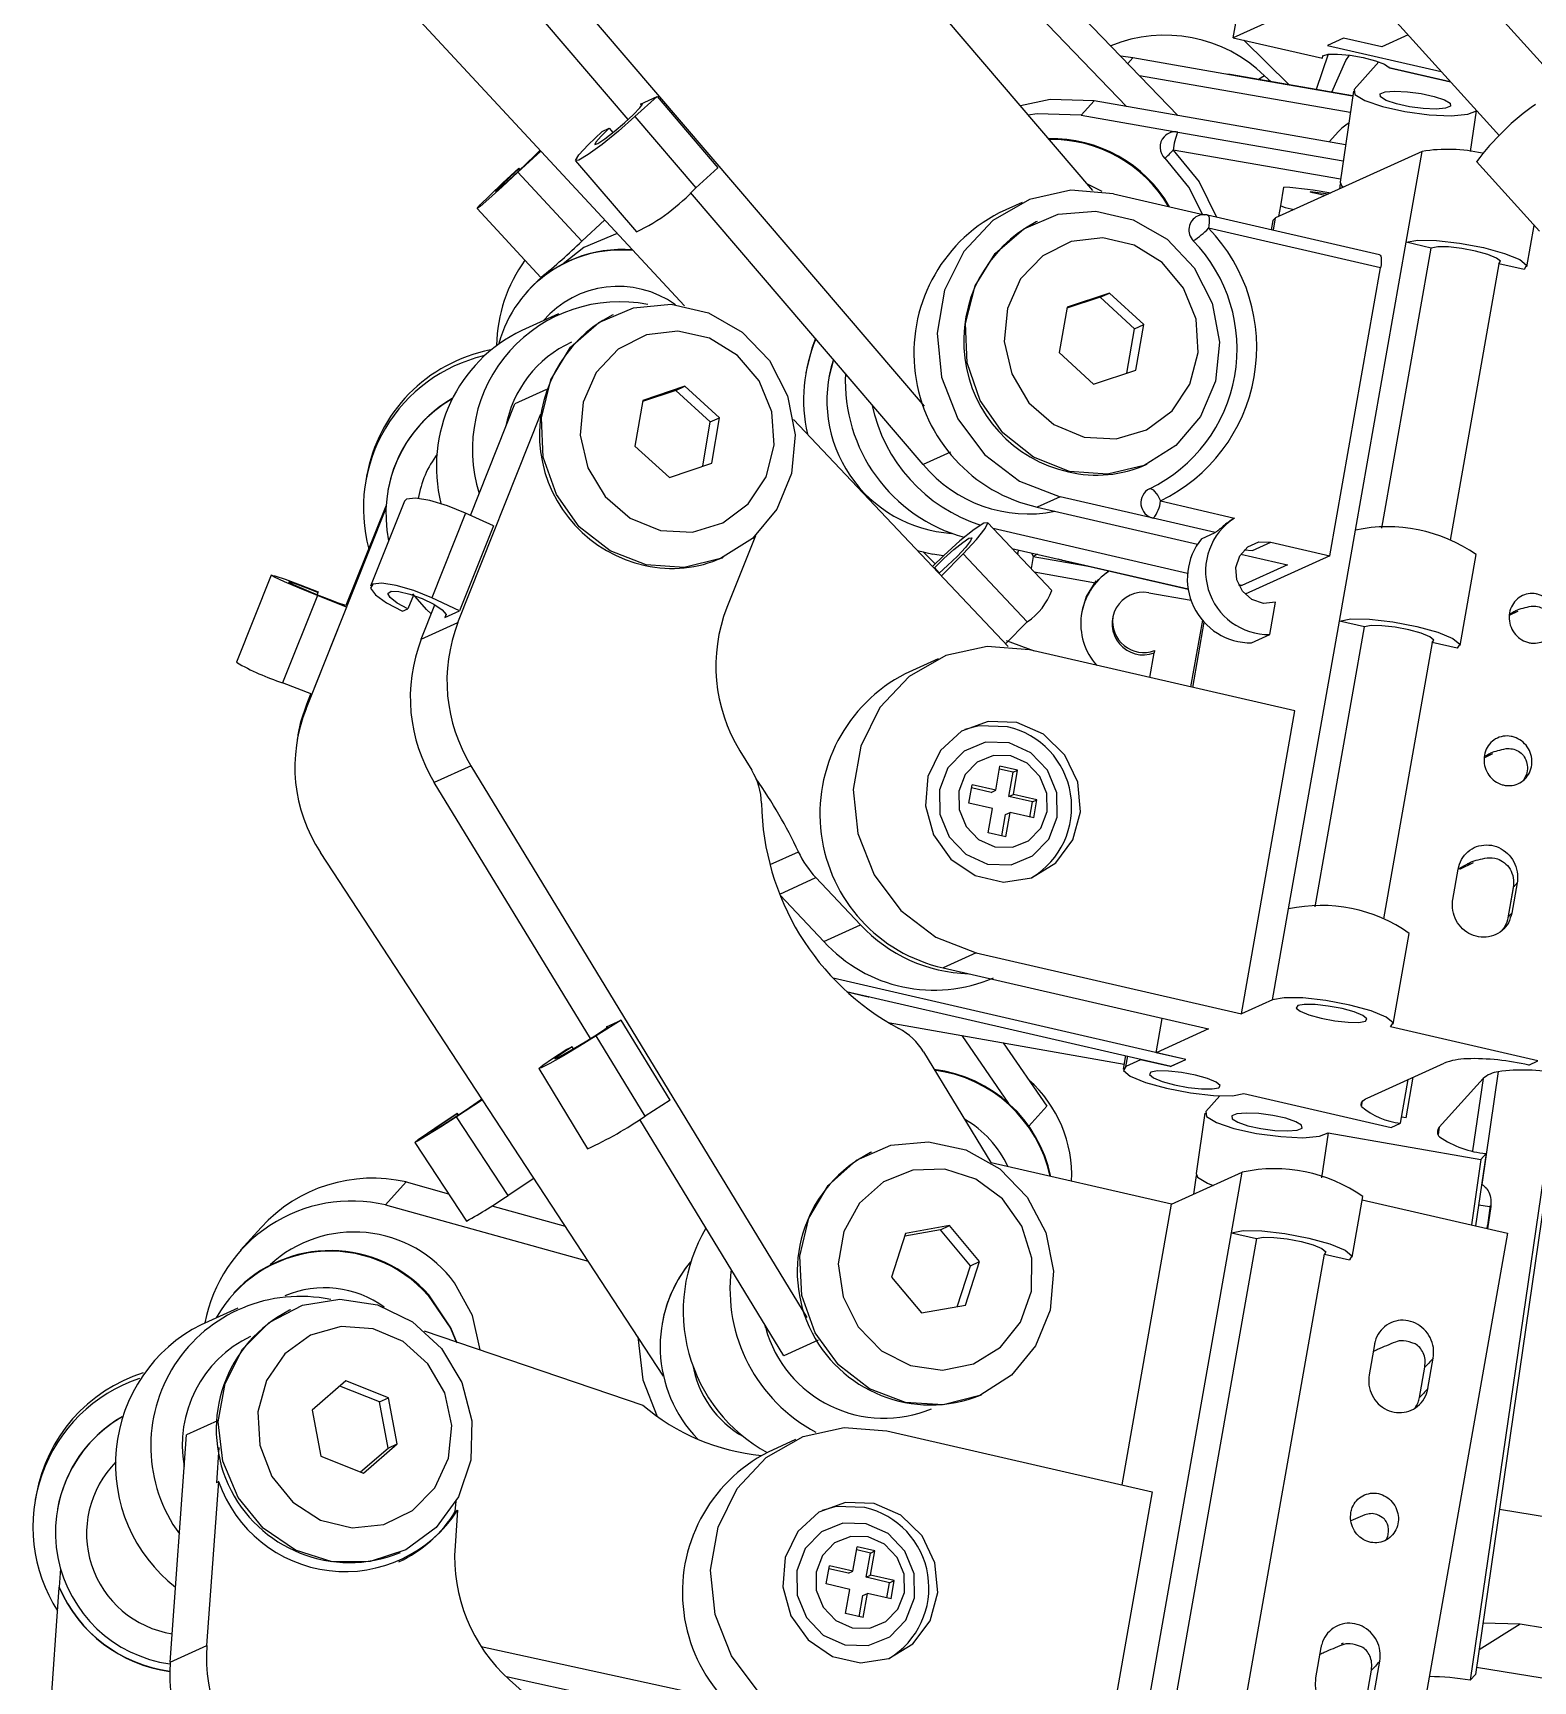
# Model space of a CAD drawing. Header units: millimetres. Extents: x 15 to 2378, y 5 to 1787.
# Drawn here: x 2092.5 to 2140.4, y 882.5 to 935.1 of the extents above; entities that cross this region are included whole.
import ezdxf

# ---------------------------------------------------------------- set-up
doc = ezdxf.new("R2010")
doc.units = ezdxf.units.MM

msp = doc.modelspace()

# ---------------------------------------------------------------- linework, layer by layer
at = {"color": 7, "linetype": 'Continuous', "lineweight": 25}
for p, q in [((2112.018, 946.743), (2126.291, 930.049)), ((2120.919, 923.16), (2103.561, 943.46)), ((2111.464, 932.317), (2102.391, 942.929)), ((2113.263, 926.362), (2099.34, 941.36)), ((2149.222, 924.586), (2134.894, 940.459)), ((2121.162, 939.186), (2127.375, 932.728)), ((2122.803, 938.897), (2129.013, 932.442)), ((2139.277, 931.789), (2133.161, 938.565)), ((2134.801, 936.748), (2130.782, 934.925)), ((2130.782, 934.925), (2131.014, 936.242)), ((2130.782, 934.925), (2133.624, 934.271)), ((2132.561, 933.421), (2131.115, 934.849)), ((2134.305, 934.915), (2133.793, 934.682)), ((2135.528, 934.633), (2134.305, 934.915)), ((2136.367, 935.014), (2135.528, 934.633)), ((2127.575, 934.28), (2127.196, 934.331)), ((2133.806, 934.397), (2133.426, 933.27)), ((2133.624, 934.271), (2133.638, 934.354)), ((2133.793, 934.682), (2137.419, 933.848)), ((2127.415, 934.103), (2127.575, 934.28)), ((2130.662, 933.741), (2127.575, 934.28)), ((2134.64, 933.275), (2135.432, 934.153)), ((2135.772, 933.973), (2135.76, 933.979)), ((2135.76, 933.979), (2137.704, 933.532)), ((2135.771, 933.967), (2137.715, 933.519)), ((2134.515, 932.54), (2127.79, 933.713)), ((2134.59, 933.056), (2130.662, 933.741)), ((2134.591, 933.066), (2130.678, 933.749)), ((2131.777, 933.713), (2131.582, 933.592)), ((2131.777, 933.713), (2131.992, 933.52)), ((2112.384, 933.046), (2111.68, 932.406)), ((2111.857, 932.807), (2112.384, 933.046)), ((2111.857, 932.807), (2111.895, 932.763)), ((2112.384, 933.046), (2114.325, 930.776)), ((2125.927, 932.452), (2126.339, 932.909)), ((2134.365, 931.508), (2126.339, 932.909)), ((2134.614, 933.222), (2134.192, 930.317)), ((2111.68, 932.406), (2113.621, 930.136)), ((2125.927, 932.452), (2129.014, 931.913)), ((2138.357, 931.296), (2138.545, 932.594)), ((2138.552, 932.592), (2138.545, 932.594)), ((2110.627, 931.928), (2110.861, 932.034)), ((2110.861, 932.034), (2110.977, 931.899)), ((2129.014, 931.913), (2134.29, 930.992)), ((2134.136, 931.927), (2133.841, 931.6)), ((2108.674, 931.306), (2107.945, 930.63)), ((2134.205, 930.405), (2128.861, 931.338)), ((2136.812, 931.296), (2132.13, 929.172)), ((2136.3, 928.394), (2136.812, 931.296)), ((2107.945, 930.63), (2109.986, 928.432)), ((2107.968, 930.763), (2107.963, 930.733)), ((2107.963, 930.733), (2107.994, 930.7)), ((2107.968, 930.763), (2108.012, 930.717)), ((2109.785, 930.997), (2111.726, 928.727)), ((2114.325, 930.776), (2113.621, 930.136)), ((2138.548, 930.969), (2140.552, 928.749)), ((2126.597, 930.013), (2126.107, 930.265)), ((2132.294, 929.563), (2132.398, 930.154)), ((2134.179, 930.102), (2134.202, 930.258)), ((2120.885, 921.299), (2113.456, 929.988)), ((2124.036, 929.663), (2123.305, 929.331)), ((2126.954, 929.945), (2129.859, 929.276)), ((2132.233, 929.219), (2132.294, 929.563)), ((2106.638, 929.472), (2108.678, 927.274)), ((2110.714, 929.108), (2109.986, 928.432)), ((2124.522, 929.059), (2124.492, 929.046)), ((2135.449, 927.999), (2129.957, 929.264)), ((2132.042, 929.086), (2131.991, 928.796)), ((2132.13, 929.172), (2132.042, 929.086)), ((2132.06, 928.78), (2132.13, 929.172)), ((2135.483, 927.579), (2129.991, 928.843)), ((2140.152, 927.614), (2140.385, 928.934)), ((2134.68, 919.206), (2136.3, 928.394)), ((2135.524, 919.274), (2137.1, 928.21)), ((2137.1, 928.21), (2136.3, 928.394)), ((2133.863, 918.39), (2135.483, 927.579)), ((2139.264, 927.712), (2137.708, 918.889)), ((2140.064, 927.528), (2139.264, 927.712)), ((2108.246, 926.832), (2108.23, 926.814)), ((2126.533, 926.641), (2125.468, 926.29)), ((2126.826, 926.773), (2125.475, 926.329)), ((2126.533, 926.641), (2126.826, 926.773)), ((2127.628, 925.633), (2126.533, 926.641)), ((2127.921, 925.766), (2126.826, 926.773)), ((2109.236, 926.114), (2108.066, 925.583)), ((2110.98, 926.082), (2110.951, 926.068)), ((2125.475, 926.329), (2125.219, 924.877)), ((2127.379, 924.22), (2127.628, 925.633)), ((2127.628, 925.633), (2127.921, 925.766)), ((2127.665, 924.314), (2127.921, 925.766)), ((2125.219, 924.877), (2126.314, 923.87)), ((2117.154, 924.325), (2117.138, 924.232)), ((2118.015, 924.655), (2117.873, 924.084)), ((2126.314, 923.87), (2127.665, 924.314)), ((2113.276, 923.798), (2111.928, 923.345)), ((2112.983, 923.665), (2113.276, 923.798)), ((2114.376, 922.797), (2113.276, 923.798)), ((2117.873, 924.084), (2117.872, 924.08)), ((2106.428, 919.679), (2107.844, 923.239)), ((2108.852, 923.696), (2107.844, 923.239)), ((2111.928, 923.345), (2111.68, 921.891)), ((2112.983, 923.665), (2111.921, 923.308)), ((2114.084, 922.664), (2112.983, 923.665)), ((2106.025, 916.254), (2108.678, 922.921)), ((2114.084, 922.664), (2114.376, 922.797)), ((2114.129, 921.343), (2114.376, 922.797)), ((2116.743, 922.739), (2123.596, 915.489)), ((2113.843, 921.247), (2114.084, 922.664)), ((2111.68, 921.891), (2112.781, 920.89)), ((2121.753, 921.693), (2120.885, 921.299)), ((2112.781, 920.89), (2114.129, 921.343)), ((2128.004, 921.305), (2128.033, 921.318)), ((2103.11, 920.924), (2103.084, 920.777)), ((2104.317, 920.13), (2103.239, 917.422)), ((2103.792, 920.469), (2103.791, 920.466)), ((2125.249, 920.273), (2124.517, 919.941)), ((2128.224, 919.588), (2125.249, 920.273)), ((2128.456, 920.138), (2130.822, 919.594)), ((2101.177, 913.507), (2103.73, 919.892)), ((2102.464, 916.809), (2103.734, 919.987)), ((2106.271, 919.751), (2105.194, 917.043)), ((2107.158, 919.342), (2106.271, 919.751)), ((2124.517, 919.941), (2129.638, 918.763)), ((2130.206, 919.132), (2128.224, 919.588)), ((2107.158, 919.342), (2106.081, 916.634)), ((2115.523, 919.03), (2114.611, 916.737)), ((2124.984, 917.282), (2122.936, 919.449)), ((2123.11, 919.265), (2129.32, 917.835)), ((2129.767, 918.933), (2130.206, 919.132)), ((2134.169, 916.304), (2134.68, 919.206)), ((2120.696, 918.558), (2121.194, 918.443)), ((2121.264, 918.136), (2120.879, 918.51)), ((2123.715, 918.625), (2125.298, 918.261)), ((2131.13, 918.58), (2131.396, 918.558)), ((2131.396, 918.558), (2131.982, 918.823)), ((2131.982, 918.823), (2133.863, 918.39)), ((2114.462, 918.327), (2114.491, 918.341)), ((2121.523, 918.385), (2121.194, 918.443)), ((2121.229, 917.994), (2121.24, 917.999)), ((2121.24, 917.999), (2121.393, 917.838)), ((2121.461, 917.748), (2122.155, 918.451)), ((2122.155, 918.451), (2124.203, 916.285)), ((2123.903, 918.473), (2123.897, 918.432)), ((2124.392, 918.368), (2124.324, 917.981)), ((2124.534, 918.437), (2124.392, 918.368)), ((2124.392, 918.368), (2126.094, 918.068)), ((2125.178, 918.288), (2125.271, 918.257)), ((2125.298, 918.261), (2125.271, 918.257)), ((2125.271, 918.257), (2129.344, 917.32)), ((2125.298, 918.261), (2129.342, 917.33)), ((2131.019, 918.445), (2132.515, 918.1)), ((2132.515, 918.1), (2131.052, 917.437)), ((2133.863, 918.39), (2131.156, 917.162)), ((2138.02, 915.524), (2138.532, 918.425)), ((2100.067, 917.775), (2098.954, 914.991)), ((2124.426, 917.873), (2126.383, 917.528)), ((2131.052, 917.437), (2130.949, 917.464)), ((2130.951, 917.46), (2131.052, 917.437)), ((2101.542, 917.122), (2100.429, 914.338)), ((2101.559, 917.218), (2101.532, 917.149)), ((2102.471, 916.751), (2101.542, 917.122)), ((2101.563, 917.24), (2101.559, 917.218)), ((2104.605, 917.128), (2104.433, 916.698)), ((2106.081, 916.634), (2105.194, 917.043)), ((2128.084, 917.209), (2129.435, 916.971)), ((2102.471, 916.751), (2101.358, 913.967)), ((2102.481, 916.81), (2102.471, 916.751)), ((2104.258, 916.619), (2104.433, 916.698)), ((2104.855, 915.723), (2105.292, 916.823)), ((2105.612, 916.422), (2106.081, 916.634)), ((2105.651, 916.52), (2105.612, 916.422)), ((2125.954, 916.646), (2125.941, 916.573)), ((2131.951, 915.875), (2132.134, 916.91)), ((2139.597, 916.49), (2139.87, 916.625)), ((2139.605, 916.535), (2139.673, 916.572)), ((2104.855, 915.723), (2106.025, 916.254)), ((2123.509, 915.581), (2124.203, 916.285)), ((2129.794, 916.338), (2129.417, 914.201)), ((2129.487, 914.185), (2129.854, 916.268)), ((2131.366, 915.609), (2131.951, 915.875)), ((2132.548, 907.116), (2134.169, 916.304)), ((2133.393, 907.184), (2134.968, 916.12)), ((2134.968, 916.12), (2134.169, 916.304)), ((2124.435, 915.348), (2123.545, 915.677)), ((2132.747, 913.435), (2124.279, 915.384)), ((2128.266, 915.36), (2128.253, 915.286)), ((2137.132, 915.622), (2135.577, 906.799)), ((2137.932, 915.438), (2137.132, 915.622)), ((2121.361, 915.102), (2120.308, 914.624)), ((2128.115, 914.501), (2128.253, 915.286)), ((2101.358, 913.967), (2100.429, 914.338)), ((2101.203, 913.655), (2101.332, 913.977)), ((2101.203, 913.655), (2101.177, 913.507)), ((2131.042, 903.763), (2132.747, 913.435)), ((2100.923, 912.669), (2100.896, 912.521)), ((2106.445, 911.684), (2105.274, 911.153)), ((2117.18, 894.072), (2106.445, 911.684)), ((2115.03, 912.167), (2115.411, 911.543)), ((2123.195, 910.903), (2123.332, 911.677)), ((2123.896, 911.547), (2123.332, 911.677)), ((2138.795, 911.944), (2139.069, 912.079)), ((2138.804, 911.989), (2138.871, 912.027)), ((2110.256, 902.979), (2105.274, 911.153)), ((2123.75, 911.481), (2123.315, 911.581)), ((2123.614, 910.707), (2123.75, 911.481)), ((2123.75, 911.481), (2123.896, 911.547)), ((2123.76, 910.773), (2123.896, 911.547)), ((2122.34, 910.496), (2122.443, 911.077)), ((2123.049, 910.837), (2122.426, 910.98)), ((2123.195, 910.903), (2122.443, 911.077)), ((2123.049, 910.837), (2123.195, 910.903)), ((2123.614, 910.707), (2123.76, 910.773)), ((2124.366, 910.534), (2123.614, 910.707)), ((2124.513, 910.6), (2123.76, 910.773)), ((2123.093, 910.323), (2122.34, 910.496)), ((2122.957, 909.549), (2123.093, 910.323)), ((2123.392, 909.449), (2123.511, 910.127)), ((2123.511, 910.127), (2123.658, 910.193)), ((2123.521, 909.419), (2123.658, 910.193)), ((2124.41, 910.02), (2123.658, 910.193)), ((2124.281, 910.05), (2124.366, 910.534)), ((2124.366, 910.534), (2124.513, 910.6)), ((2124.41, 910.02), (2124.513, 910.6)), ((2123.521, 909.419), (2122.957, 909.549)), ((2112.591, 892.203), (2101.638, 908.916)), ((2115.992, 908.531), (2116.895, 908.941)), ((2137.965, 908.395), (2138.243, 908.549)), ((2138.012, 908.386), (2138.453, 908.601)), ((2116.3, 907.591), (2117.457, 908.116)), ((2118.88, 906.61), (2117.457, 908.116)), ((2137.791, 907.419), (2137.961, 908.386)), ((2117.709, 906.079), (2116.315, 907.554)), ((2139.712, 907.794), (2139.541, 906.827)), ((2139.717, 907.805), (2139.547, 906.837)), ((2139.843, 907.953), (2139.673, 906.985)), ((2139.717, 907.805), (2139.712, 907.794)), ((2132.037, 904.214), (2132.548, 907.116)), ((2117.709, 906.079), (2118.88, 906.61)), ((2139.547, 906.837), (2139.541, 906.827)), ((2135.888, 903.434), (2136.4, 906.335)), ((2122.574, 905.712), (2121.52, 905.234)), ((2122.574, 905.712), (2131.042, 903.763)), ((2129.261, 902.312), (2118.006, 904.903)), ((2121.52, 905.234), (2129.988, 903.285)), ((2118.429, 904.485), (2128.793, 902.099)), ((2118.449, 904.467), (2119.077, 904.322)), ((2119.074, 904.337), (2119.077, 904.322)), ((2119.077, 904.322), (2119.097, 904.331)), ((2119.109, 904.305), (2119.144, 904.321)), ((2132.037, 904.214), (2131.042, 903.763)), ((2111.242, 903.568), (2110.44, 903.064)), ((2110.774, 903.356), (2111.242, 903.568)), ((2110.788, 903.333), (2110.774, 903.356)), ((2112.802, 901.009), (2111.242, 903.568)), ((2119.766, 903.49), (2127.294, 902.162)), ((2128.32, 902.528), (2128.513, 903.624)), ((2129.988, 903.285), (2128.32, 902.528)), ((2140.505, 902.265), (2135.8, 903.348)), ((2112, 900.504), (2110.44, 903.064)), ((2122.114, 903.076), (2123.605, 900.91)), ((2123.437, 902.842), (2124.83, 900.819)), ((2109.503, 902.639), (2109.679, 902.718)), ((2109.72, 902.652), (2109.679, 902.718)), ((2120.889, 902.554), (2123.041, 899.024)), ((2127.342, 902.433), (2127.267, 902.004)), ((2127.354, 902.09), (2127.412, 902.417)), ((2127.823, 902.303), (2127.354, 902.09)), ((2127.826, 902.322), (2127.823, 902.303)), ((2128.764, 902.086), (2127.823, 902.303)), ((2129.261, 902.312), (2128.32, 902.528)), ((2128.764, 902.086), (2129.261, 902.312)), ((2128.793, 902.099), (2129.261, 902.312)), ((2140.212, 902.132), (2140.505, 902.265)), ((2108.605, 902.018), (2110.165, 899.459)), ((2128.767, 902.105), (2128.764, 902.086)), ((2135.052, 901.078), (2137.511, 902.194)), ((2136.115, 900.274), (2136.362, 901.672)), ((2136.298, 900.445), (2136.528, 901.748)), ((2137.354, 900.148), (2138.754, 901.702)), ((2141.16, 901.864), (2138.347, 882.498)), ((2138.754, 901.702), (2138.42, 899.398)), ((2141.325, 902.047), (2138.512, 882.681)), ((2139.24, 901.922), (2138.718, 898.324)), ((2130.35, 901.153), (2129.902, 900.655)), ((2131.118, 901.224), (2135.822, 900.141)), ((2106.811, 901.023), (2105.983, 900.481)), ((2112.802, 901.009), (2112, 900.504)), ((2124.255, 900.182), (2124.83, 900.819)), ((2134.877, 900.811), (2134.906, 900.976)), ((2107.626, 897.973), (2105.983, 900.481)), ((2106.003, 900.6), (2106, 900.577)), ((2106.03, 900.532), (2106, 900.577)), ((2106.042, 900.54), (2106.003, 900.6)), ((2116.429, 892.852), (2111.83, 900.398)), ((2129.875, 900.602), (2129.594, 898.666)), ((2135.822, 900.141), (2136.115, 900.274)), ((2136.298, 900.445), (2136.15, 900.471)), ((2137.354, 900.148), (2137.319, 899.913)), ((2104.655, 899.663), (2106.299, 897.155)), ((2133.807, 899.974), (2133.597, 898.53)), ((2133.807, 899.974), (2138.688, 899.122)), ((2119.23, 899.351), (2119.2, 899.338)), ((2138.688, 899.122), (2138.384, 897.028)), ((2138.853, 899.305), (2138.518, 896.997)), ((2138.688, 899.122), (2138.853, 899.305)), ((2108.454, 898.515), (2107.626, 897.973)), ((2128.813, 897.69), (2123.052, 899.017)), ((2128.813, 897.69), (2131.067, 898.713)), ((2129.517, 898.01), (2129.604, 898.607)), ((2130.726, 896.778), (2131.067, 898.713)), ((2104.376, 898.4), (2103.717, 897.669)), ((2104.376, 898.4), (2105.729, 898.025)), ((2103.717, 897.669), (2110.186, 895.872)), ((2107.112, 897.641), (2109.454, 896.99)), ((2127.233, 888.73), (2128.813, 897.69)), ((2134.577, 895.998), (2134.918, 897.932)), ((2134.9, 897.83), (2139.535, 896.763)), ((2138.615, 897.671), (2138.968, 897.613)), ((2138.985, 897.655), (2138.892, 897.011)), ((2138.999, 897.613), (2138.897, 896.91)), ((2099.744, 896.95), (2099.085, 896.219)), ((2121.723, 897.008), (2120.319, 896.761)), ((2121.431, 896.875), (2121.723, 897.008)), ((2122.682, 895.861), (2121.723, 897.008)), ((2138.888, 896.912), (2138.892, 897.011)), ((2120.319, 896.761), (2119.873, 895.366)), ((2121.431, 896.875), (2120.291, 896.675)), ((2122.39, 895.728), (2121.431, 896.875)), ((2127.997, 881.303), (2130.726, 896.778)), ((2131.525, 896.594), (2128.841, 881.371)), ((2130.726, 896.778), (2131.525, 896.594)), ((2139.535, 896.763), (2136.124, 877.419)), ((2131.025, 880.986), (2133.689, 896.096)), ((2133.689, 896.096), (2134.489, 895.912)), ((2119.873, 895.366), (2120.832, 894.219)), ((2121.971, 894.42), (2122.39, 895.728)), ((2122.237, 894.467), (2122.682, 895.861)), ((2122.39, 895.728), (2122.682, 895.861)), ((2098.884, 894.876), (2098.868, 894.857)), ((2098.997, 894.377), (2097.826, 893.846)), ((2100.682, 894.318), (2100.653, 894.305)), ((2120.832, 894.219), (2122.237, 894.467)), ((2112.549, 893.89), (2112.548, 893.887)), ((2115.854, 893.738), (2115.821, 893.85)), ((2104.953, 893.647), (2111.926, 891.281)), ((2117.529, 893.351), (2116.429, 892.852)), ((2135.285, 893.212), (2135.114, 892.245)), ((2136.995, 891.812), (2137.165, 892.78)), ((2136.726, 891.522), (2136.896, 892.489)), ((2102.453, 892.051), (2101.372, 891.118)), ((2103.519, 891.38), (2102.255, 891.88)), ((2103.811, 891.512), (2102.453, 892.051)), ((2103.519, 891.38), (2103.811, 891.512)), ((2103.796, 889.909), (2103.519, 891.38)), ((2104.089, 890.042), (2103.811, 891.512)), ((2122.711, 891.597), (2122.741, 891.61)), ((2098.348, 890.78), (2097.365, 890.334)), ((2101.372, 891.118), (2101.649, 889.648)), ((2096.839, 883.07), (2097.365, 890.334)), ((2116.805, 890.177), (2115.927, 889.778)), ((2119.723, 890.459), (2128.191, 888.51)), ((2098.397, 889.929), (2098.315, 888.802)), ((2101.649, 889.648), (2103.008, 889.11)), ((2102.913, 889.148), (2103.796, 889.909)), ((2103.008, 889.11), (2104.089, 890.042)), ((2103.796, 889.909), (2104.089, 890.042)), ((2098.009, 883.601), (2098.389, 888.836)), ((2098.389, 888.836), (2098.315, 888.802)), ((2092.561, 888.41), (2092.535, 888.263)), ((2105.944, 887.887), (2105.967, 888.212)), ((2128.191, 888.51), (2126.485, 878.838)), ((2093.244, 887.963), (2093.243, 887.959)), ((2106.017, 887.921), (2105.935, 886.786)), ((2105.944, 887.887), (2106.017, 887.921)), ((2134.982, 887.773), (2134.533, 887.589)), ((2143.142, 887.311), (2139.277, 887.951)), ((2104.164, 886.564), (2104.193, 886.577)), ((2118.639, 885.978), (2118.775, 886.752)), ((2119.194, 886.556), (2118.758, 886.656)), ((2119.34, 886.622), (2118.775, 886.752)), ((2119.057, 885.782), (2119.194, 886.556)), ((2119.194, 886.556), (2119.34, 886.622)), ((2119.203, 885.848), (2119.34, 886.622)), ((2093.34, 886.063), (2093.299, 885.466)), ((2117.784, 885.571), (2117.886, 886.151)), ((2118.493, 885.912), (2117.869, 886.055)), ((2118.639, 885.978), (2117.886, 886.151)), ((2118.493, 885.912), (2118.639, 885.978)), ((2092.926, 880.156), (2093.297, 885.457)), ((2093.297, 885.457), (2093.299, 885.466)), ((2118.537, 885.398), (2117.784, 885.571)), ((2118.4, 884.624), (2118.537, 885.398)), ((2119.057, 885.782), (2119.203, 885.848)), ((2119.81, 885.609), (2119.057, 885.782)), ((2119.956, 885.675), (2119.203, 885.848)), ((2119.724, 885.124), (2119.81, 885.609)), ((2119.81, 885.609), (2119.956, 885.675)), ((2119.854, 885.095), (2119.956, 885.675)), ((2118.835, 884.524), (2118.955, 885.202)), ((2118.955, 885.202), (2119.101, 885.268)), ((2118.965, 884.494), (2119.101, 885.268)), ((2119.854, 885.095), (2119.101, 885.268)), ((2118.965, 884.494), (2118.4, 884.624)), ((2138.751, 884.331), (2139.942, 884.299)), ((2138.627, 883.476), (2139.942, 884.299)), ((2139.942, 884.299), (2145.418, 883.391)), ((2096.839, 883.07), (2098.009, 883.601)), ((2114.628, 881.849), (2106.771, 883.563)), ((2133.58, 883.54), (2133.409, 882.573)), ((2134.235, 883.66), (2134.301, 883.692)), ((2135.02, 881.85), (2135.191, 882.817)), ((2135.289, 882.14), (2135.46, 883.108)), ((2138.546, 882.918), (2143.381, 882.117)), ((2115.827, 880.801), (2107.575, 882.601)), ((2107.676, 882.51), (2110.068, 880.382)), ((2138.347, 882.498), (2138.512, 882.681))]:
    msp.add_line(p, q, dxfattribs=at)
at = {"color": 7, "linetype": 'Continuous', "lineweight": 25, "flags": 128}
for points in [[(2133.624, 934.271), (2133.635, 934.351), (2133.807, 934.397), (2134.113, 934.401), (2134.508, 934.364), (2134.931, 934.29), (2135.317, 934.191), (2135.609, 934.082), (2135.76, 933.979)], [(2133.922, 933.183), (2134.375, 934.197), (2134.492, 934.366)], [(2130.678, 933.749), (2130.615, 933.756), (2130.573, 933.757)], [(2130.678, 933.749), (2130.677, 933.75), (2130.662, 933.741)], [(2134.64, 933.275), (2134.663, 933.109), (2134.979, 932.917), (2135.541, 932.727), (2136.263, 932.569), (2137.036, 932.466), (2137.74, 932.435), (2138.271, 932.48), (2138.545, 932.594)], [(2110.861, 932.034), (2110.595, 931.78), (2110.43, 931.596), (2110.395, 931.516), (2110.498, 931.552), (2110.719, 931.7), (2111.019, 931.933), (2111.343, 932.207), (2111.632, 932.475), (2111.836, 932.687), (2111.915, 932.805), (2111.857, 932.807)], [(2126.339, 932.909), (2124.935, 932.953), (2123.983, 932.748)], [(2136.403, 932.724), (2135.988, 932.815), (2135.665, 932.924), (2135.483, 933.035), (2135.47, 933.13), (2135.628, 933.196), (2135.933, 933.221), (2136.338, 933.203), (2136.782, 933.144), (2137.198, 933.053), (2137.521, 932.944), (2137.703, 932.834), (2137.716, 932.738), (2137.558, 932.673), (2137.253, 932.647), (2136.847, 932.665), (2136.403, 932.724)], [(2111.68, 932.406), (2111.155, 931.947), (2110.63, 931.521), (2110.184, 931.194), (2109.886, 931.015), (2109.781, 931.011), (2109.885, 931.183), (2110.182, 931.505), (2110.627, 931.928)], [(2125.927, 932.452), (2124.523, 932.496), (2124.234, 932.455)], [(2107.963, 930.733), (2107.682, 930.471), (2107.443, 930.242), (2107.282, 930.083), (2107.224, 930.017), (2107.277, 930.055), (2107.434, 930.19), (2107.67, 930.402), (2107.95, 930.66), (2108.231, 930.922), (2108.47, 931.151), (2108.631, 931.31), (2108.651, 931.33)], [(2128.861, 931.338), (2129.692, 930.32), (2130.243, 929.198)], [(2107.945, 930.63), (2107.441, 930.167), (2107.016, 929.785), (2106.733, 929.541), (2106.637, 929.473), (2106.742, 929.592), (2107.032, 929.879), (2107.463, 930.29), (2107.968, 930.763)], [(2129.809, 929.275), (2129.36, 930.157), (2128.605, 931.082)], [(2134.192, 930.317), (2134.241, 930.204), (2134.297, 930.155)], [(2126.954, 929.945), (2125.594, 930.054), (2124.276, 929.763), (2123.105, 929.095), (2122.177, 928.103), (2121.566, 926.869), (2121.324, 925.493), (2121.468, 924.085), (2121.988, 922.761), (2122.841, 921.626), (2123.958, 920.774), (2125.249, 920.273)], [(2132.294, 929.563), (2132.439, 929.509), (2132.721, 929.44)], [(2133.707, 929.887), (2133.561, 929.918), (2133.318, 929.975), (2133.235, 930.006), (2133.324, 930.007), (2133.572, 929.978), (2133.825, 929.941)], [(2125.552, 921.078), (2124.406, 921.532), (2123.426, 922.311), (2122.699, 923.346), (2122.29, 924.544), (2122.236, 925.8), (2122.54, 927.001), (2123.177, 928.041), (2124.089, 928.828), (2125.195, 929.292), (2126.398, 929.391), (2127.59, 929.116), (2128.665, 928.493), (2129.528, 927.576), (2130.103, 926.447), (2130.337, 925.206), (2130.211, 923.964), (2129.735, 922.83), (2128.952, 921.906), (2127.931, 921.274), (2126.763, 920.99), (2125.552, 921.078)], [(2129.957, 929.264), (2129.957, 929.264), (2129.979, 929.249), (2129.997, 929.216), (2130.008, 929.166), (2130.014, 929.101), (2130.012, 929.023), (2130.005, 928.936), (2129.991, 928.843)], [(2111.114, 928.677), (2110.052, 928.231), (2109.382, 927.708)], [(2126.016, 922.178), (2127.039, 922.12), (2128.011, 922.409), (2128.827, 923.013), (2129.398, 923.868), (2129.663, 924.88), (2129.593, 925.94), (2129.195, 926.933), (2128.513, 927.751), (2127.62, 928.306), (2126.613, 928.538), (2125.602, 928.421), (2124.696, 927.968), (2123.992, 927.229), (2123.568, 926.283), (2123.47, 925.232), (2123.707, 924.192), (2124.254, 923.273), (2125.053, 922.577), (2126.016, 922.178)], [(2135.449, 927.999), (2135.449, 927.999), (2135.472, 927.984), (2135.489, 927.951), (2135.501, 927.901), (2135.506, 927.836), (2135.505, 927.759), (2135.497, 927.672), (2135.483, 927.579)], [(2136.3, 928.394), (2136.668, 928.463), (2137.265, 928.455), (2138.003, 928.372), (2138.767, 928.226), (2139.443, 928.04), (2139.927, 927.842), (2140.145, 927.662), (2140.064, 927.528)], [(2139.264, 927.712), (2139.311, 927.789), (2139.185, 927.893), (2138.907, 928.007), (2138.519, 928.113), (2138.079, 928.197), (2137.655, 928.245), (2137.311, 928.249), (2137.1, 928.21)], [(2112.035, 918.095), (2110.886, 918.542), (2109.902, 919.315), (2109.169, 920.345), (2108.753, 921.541), (2108.691, 922.797), (2108.989, 924), (2109.619, 925.045), (2110.526, 925.838), (2111.63, 926.308), (2112.832, 926.415), (2114.025, 926.148), (2115.104, 925.531), (2115.972, 924.619), (2116.553, 923.493), (2116.794, 922.254), (2116.675, 921.01), (2116.206, 919.874), (2115.428, 918.945), (2114.412, 918.306), (2113.246, 918.014), (2112.035, 918.095)], [(2112.492, 919.196), (2113.515, 919.145), (2114.486, 919.439), (2115.298, 920.049), (2115.864, 920.907), (2116.123, 921.921), (2116.047, 922.981), (2115.643, 923.972), (2114.956, 924.786), (2114.061, 925.336), (2113.053, 925.561), (2112.043, 925.438), (2111.139, 924.98), (2110.44, 924.236), (2110.022, 923.287), (2109.929, 922.235), (2110.173, 921.196), (2110.725, 920.281), (2111.528, 919.589), (2112.492, 919.196)], [(2117.441, 925.327), (2117.327, 925.016), (2117.154, 924.325)], [(2106.271, 919.751), (2105.693, 919.986), (2105.132, 920.152), (2104.672, 920.225), (2104.385, 920.194), (2104.317, 920.13)], [(2128.109, 920.53), (2128.141, 920.534), (2128.18, 920.52), (2128.224, 920.49), (2128.271, 920.443), (2128.32, 920.381), (2128.368, 920.308), (2128.414, 920.226), (2128.456, 920.138)], [(2122.155, 918.451), (2122.582, 918.908), (2122.859, 919.255), (2122.942, 919.438), (2122.818, 919.427), (2122.506, 919.225), (2122.056, 918.864), (2121.538, 918.4), (2121.176, 918.049)], [(2121.24, 917.999), (2121.545, 918.301), (2121.863, 918.588), (2122.144, 918.816), (2122.343, 918.949), (2122.429, 918.965), (2122.389, 918.862), (2122.228, 918.657), (2121.972, 918.381), (2121.662, 918.079), (2121.393, 917.838)], [(2123.903, 918.473), (2123.904, 918.478), (2123.932, 918.575)], [(2132.134, 916.91), (2131.751, 916.87), (2131.378, 916.992), (2131.076, 917.255), (2130.894, 917.616), (2130.862, 918.016), (2130.985, 918.391), (2131.244, 918.678), (2131.595, 918.83), (2131.982, 918.823)], [(2124.339, 918.482), (2124.35, 918.457), (2124.392, 918.368)], [(2101.542, 917.122), (2100.974, 917.353), (2100.494, 917.559), (2100.176, 917.706), (2100.067, 917.774), (2100.184, 917.752), (2100.509, 917.642), (2100.993, 917.462), (2101.563, 917.24)], [(2101.559, 917.218), (2101.203, 917.357), (2100.9, 917.469), (2100.697, 917.537), (2100.624, 917.552), (2100.692, 917.509), (2100.891, 917.417), (2101.191, 917.289), (2101.546, 917.144), (2101.902, 917.005), (2102.204, 916.892), (2102.408, 916.824), (2102.481, 916.81)], [(2105.194, 917.043), (2104.616, 917.278), (2104.055, 917.444), (2103.595, 917.518), (2103.308, 917.486), (2103.237, 917.355), (2103.392, 917.144), (2103.751, 916.886), (2104.258, 916.619)], [(2126.392, 917.584), (2126.085, 917.086), (2125.954, 916.646)], [(2104.433, 916.698), (2104.092, 916.88), (2103.865, 917.054), (2103.793, 917.187), (2103.891, 917.255), (2104.139, 917.247), (2104.493, 917.164), (2104.89, 917.021), (2105.257, 916.843), (2105.528, 916.663), (2105.654, 916.514), (2105.612, 916.422)], [(2105.177, 916.533), (2105.028, 916.67), (2104.584, 917.17)], [(2134.169, 916.304), (2134.536, 916.373), (2135.134, 916.365), (2135.871, 916.282), (2136.636, 916.136), (2137.311, 915.95), (2137.795, 915.752), (2138.013, 915.572), (2137.932, 915.438)], [(2137.132, 915.622), (2137.179, 915.699), (2137.053, 915.803), (2136.775, 915.917), (2136.387, 916.024), (2135.947, 916.107), (2135.523, 916.155), (2135.179, 916.159), (2134.968, 916.12)], [(2124.279, 915.384), (2122.919, 915.493), (2121.6, 915.202), (2120.43, 914.534), (2119.501, 913.542), (2118.891, 912.308), (2118.649, 910.932), (2118.793, 909.524), (2119.313, 908.2), (2120.166, 907.065), (2121.283, 906.213), (2122.574, 905.712)], [(2100.923, 912.669), (2101.015, 913.086), (2101.203, 913.655)], [(2123.87, 913.063), (2122.956, 913.097), (2122.106, 912.786), (2121.434, 912.173), (2121.032, 911.341), (2120.952, 910.402), (2121.207, 909.482), (2121.762, 908.707), (2122.541, 908.18), (2123.44, 907.973), (2124.337, 908.114), (2125.111, 908.583), (2125.658, 909.318), (2125.903, 910.219), (2125.814, 911.165), (2125.402, 912.027), (2124.724, 912.69), (2123.87, 913.063)], [(2123.577, 912.93), (2122.664, 912.964), (2122.208, 912.845)], [(2123.621, 912.416), (2122.875, 912.435), (2122.191, 912.156), (2121.672, 911.622), (2121.398, 910.915), (2121.411, 910.142), (2121.708, 909.42), (2122.245, 908.86), (2122.939, 908.547), (2123.685, 908.529), (2124.37, 908.808), (2124.888, 909.341), (2125.162, 910.049), (2125.149, 910.822), (2124.852, 911.543), (2124.315, 912.103), (2123.621, 912.416)], [(2123.682, 911.999), (2123.123, 912.013), (2122.609, 911.804), (2122.22, 911.404), (2122.015, 910.873), (2122.025, 910.293), (2122.248, 909.752), (2122.65, 909.332), (2123.171, 909.097), (2123.73, 909.084), (2124.244, 909.293), (2124.633, 909.693), (2124.838, 910.223), (2124.828, 910.803), (2124.605, 911.344), (2124.203, 911.764), (2123.682, 911.999)], [(2135.8, 903.348), (2135.881, 903.482), (2135.663, 903.662), (2135.179, 903.86), (2134.504, 904.046), (2133.739, 904.192), (2133.002, 904.275), (2132.404, 904.283), (2132.037, 904.214)], [(2133.582, 903.628), (2134.022, 903.545), (2134.446, 903.497), (2134.789, 903.492), (2135.001, 903.532), (2135.047, 903.609), (2134.922, 903.713), (2134.644, 903.827), (2134.255, 903.934), (2133.815, 904.017), (2133.391, 904.065), (2133.048, 904.07), (2132.837, 904.03), (2132.79, 903.953), (2132.915, 903.849), (2133.194, 903.735), (2133.582, 903.628)], [(2109.679, 902.718), (2109.372, 902.521), (2109.174, 902.383), (2109.119, 902.33), (2109.219, 902.371), (2109.455, 902.499), (2109.784, 902.69), (2110.147, 902.911), (2110.478, 903.121), (2110.718, 903.282), (2110.823, 903.365), (2110.774, 903.356)], [(2110.44, 903.064), (2109.913, 902.738), (2109.395, 902.431), (2108.965, 902.187), (2108.688, 902.044), (2108.606, 902.024), (2108.733, 902.13), (2109.048, 902.346), (2109.503, 902.639)], [(2127.354, 902.09), (2127.274, 901.956), (2127.492, 901.776), (2127.975, 901.578), (2128.651, 901.392), (2129.416, 901.246), (2130.153, 901.163), (2130.751, 901.155), (2131.118, 901.224)], [(2129.573, 901.81), (2129.133, 901.893), (2128.709, 901.941), (2128.365, 901.946), (2128.154, 901.906), (2128.108, 901.829), (2128.233, 901.725), (2128.511, 901.611), (2128.9, 901.504), (2129.339, 901.421), (2129.763, 901.373), (2130.107, 901.369), (2130.318, 901.408), (2130.365, 901.485), (2130.239, 901.589), (2129.961, 901.703), (2129.573, 901.81)], [(2106, 900.577), (2105.652, 900.347), (2105.365, 900.151), (2105.192, 900.026), (2105.164, 899.993), (2105.286, 900.06), (2105.535, 900.214), (2105.868, 900.426), (2106.223, 900.659), (2106.536, 900.871), (2106.751, 901.023), (2106.791, 901.053)], [(2129.902, 900.655), (2129.924, 900.49), (2130.241, 900.297), (2130.803, 900.107), (2131.525, 899.949), (2132.297, 899.847), (2133.002, 899.815), (2133.532, 899.86), (2133.807, 899.974)], [(2134.877, 900.811), (2134.867, 900.851), (2134.867, 900.888), (2134.875, 900.924), (2134.893, 900.959), (2134.919, 900.991), (2134.955, 901.022), (2134.999, 901.051), (2135.052, 901.078)], [(2105.983, 900.481), (2105.471, 900.151), (2105.039, 899.879), (2104.753, 899.709), (2104.655, 899.665), (2104.761, 899.754), (2105.054, 899.963), (2105.491, 900.26), (2106.003, 900.6)], [(2131.665, 900.105), (2132.109, 900.046), (2132.514, 900.028), (2132.819, 900.053), (2132.977, 900.119), (2132.964, 900.214), (2132.782, 900.325), (2132.459, 900.434), (2132.044, 900.525), (2131.6, 900.584), (2131.194, 900.602), (2130.89, 900.576), (2130.732, 900.511), (2130.745, 900.415), (2130.926, 900.305), (2131.25, 900.195), (2131.665, 900.105)], [(2123.7, 892.233), (2122.688, 891.587), (2121.524, 891.286), (2120.313, 891.358), (2119.162, 891.797), (2118.172, 892.563), (2117.433, 893.588), (2117.009, 894.781), (2116.938, 896.037), (2117.227, 897.243), (2117.85, 898.292), (2118.752, 899.092), (2119.852, 899.571), (2121.052, 899.686), (2122.247, 899.428), (2123.33, 898.819), (2124.204, 897.914), (2124.792, 896.792), (2125.042, 895.554), (2124.932, 894.309), (2124.471, 893.168), (2123.7, 892.233)], [(2123.354, 893.13), (2123.992, 893.931), (2124.336, 894.914), (2124.349, 895.973), (2124.029, 896.993), (2123.411, 897.863), (2122.562, 898.49), (2121.573, 898.805), (2120.553, 898.774), (2119.611, 898.401), (2118.85, 897.725), (2118.351, 896.821), (2118.17, 895.786), (2118.326, 894.732), (2118.802, 893.774), (2119.545, 893.015), (2120.477, 892.538), (2121.495, 892.394), (2122.49, 892.599), (2123.354, 893.13)], [(2129.594, 898.666), (2129.643, 898.553), (2129.959, 898.361), (2130.136, 898.291)], [(2130.726, 896.778), (2131.093, 896.847), (2131.691, 896.839), (2132.428, 896.756), (2133.193, 896.61), (2133.868, 896.424), (2134.352, 896.226), (2134.57, 896.046), (2134.489, 895.912)], [(2131.525, 896.594), (2131.737, 896.634), (2132.08, 896.629), (2132.504, 896.581), (2132.944, 896.498), (2133.332, 896.391), (2133.61, 896.277), (2133.736, 896.173), (2133.689, 896.096)], [(2106.733, 893.043), (2106.49, 894.143), (2105.916, 895.183)], [(2105.498, 893.087), (2106.15, 892.002), (2106.472, 890.778), (2106.436, 889.526), (2106.045, 888.355), (2105.333, 887.371), (2104.363, 886.659), (2103.223, 886.285), (2102.013, 886.28), (2100.84, 886.645), (2099.81, 887.349), (2099.013, 888.327), (2098.52, 889.494), (2098.375, 890.746), (2098.592, 891.971), (2099.15, 893.061), (2100, 893.919), (2101.067, 894.468), (2102.255, 894.66), (2103.46, 894.478), (2104.574, 893.937), (2105.498, 893.087)], [(2105.079, 894.776), (2105.789, 893.73), (2105.969, 893.302)], [(2106.008, 893.254), (2105.806, 893.749), (2105.095, 894.795)], [(2105.071, 892.598), (2104.28, 893.304), (2103.321, 893.715), (2102.299, 893.786), (2101.323, 893.51), (2100.499, 892.916), (2099.918, 892.069), (2099.641, 891.061), (2099.699, 890), (2100.085, 889.003), (2100.758, 888.176), (2101.645, 887.61), (2102.649, 887.366), (2103.662, 887.47), (2104.575, 887.911), (2105.287, 888.642), (2105.722, 889.582), (2105.833, 890.631), (2105.608, 891.674), (2105.071, 892.598)], [(2111.769, 893.458), (2111.928, 892.082), (2112.392, 890.919)], [(2118.017, 880.787), (2116.726, 881.288), (2115.609, 882.14), (2114.756, 883.275), (2114.236, 884.599), (2114.092, 886.007), (2114.335, 887.383), (2114.945, 888.617), (2115.873, 889.608), (2117.044, 890.277), (2118.363, 890.568), (2119.723, 890.459)], [(2119.313, 888.138), (2118.4, 888.171), (2117.55, 887.861), (2116.878, 887.248), (2116.475, 886.416), (2116.396, 885.477), (2116.651, 884.557), (2117.205, 883.781), (2117.985, 883.255), (2118.884, 883.048), (2119.781, 883.189), (2120.555, 883.658), (2121.102, 884.393), (2121.347, 885.294), (2121.257, 886.24), (2120.846, 887.102), (2120.167, 887.765), (2119.313, 888.138)], [(2119.021, 888.005), (2118.107, 888.039), (2117.652, 887.919)], [(2119.065, 887.491), (2118.319, 887.51), (2117.634, 887.231), (2117.116, 886.697), (2116.842, 885.99), (2116.855, 885.217), (2117.152, 884.495), (2117.688, 883.935), (2118.383, 883.622), (2119.129, 883.604), (2119.813, 883.883), (2120.332, 884.416), (2120.605, 885.123), (2120.593, 885.897), (2120.295, 886.618), (2119.759, 887.178), (2119.065, 887.491)], [(2119.126, 887.074), (2118.566, 887.088), (2118.053, 886.879), (2117.664, 886.478), (2117.459, 885.948), (2117.468, 885.368), (2117.691, 884.827), (2118.094, 884.407), (2118.614, 884.172), (2119.174, 884.158), (2119.687, 884.367), (2120.076, 884.768), (2120.281, 885.298), (2120.272, 885.878), (2120.049, 886.419), (2119.646, 886.839), (2119.126, 887.074)]]:
    msp.add_lwpolyline(points, dxfattribs=at)
at = {"color": 7, "linetype": 'Continuous', "lineweight": 25}
for centre, radius, start, end in [((2128.592, 930.435), 4.571, 45.8263, 112.129), ((2145.277, 925.932), 8.405, 125.225, 143.1871), ((2135.185, 930.981), 1.412, 120.646, 137.9535), ((2124.997, 927.363), 4.334, 30.0299, 91.572), ((2124.977, 927.338), 4.34, 30.4648, 91.0456), ((2128.944, 931.429), 0.5, 137.961, 225.8814), ((2128.927, 931.441), 0.48, 79.619, 137.7396), ((2130.609, 931.182), 1.755, 155.3703, 174.9044), ((2123.483, 936.412), 7.394, 313.7418, 316.6637), ((2137.622, 926.255), 5.106, 77.4323, 99.1251), ((2109.113, 934.221), 6.083, 295.4375, 317.8185), ((2131.756, 919.122), 11.05, 78.8521, 86.6719), ((2125.619, 924.857), 5.037, 117.3459, 257.372), ((2126.45, 925.242), 4.278, 117.2293, 257.4887), ((2129.853, 928.79), 0.492, 115.9428, 224.8133), ((2129.844, 928.777), 0.5, 80, 114.3979), ((2129.844, 928.777), 0.5, 77.0361, 80), ((2126.076, 925.046), 5.454, 295.8703, 44.1297), ((2128.047, 930.713), 2.697, 302.7024, 316.1106), ((2111.24, 924.1), 4.049, 84.5987, 164.7453), ((2111.265, 924.081), 4.084, 85.2686, 137.6622), ((2096.922, 941.862), 18.735, 308.8655, 314.2091), ((2125.946, 924.991), 4.958, 295.8703, 44.1297), ((2112.036, 925.028), 4.774, 144.147, 178.9794), ((2111.144, 923.81), 3.175, 54.7259, 139.02), ((2111.191, 921.797), 4.701, 78.948, 197.5206), ((2112.909, 922.264), 4.279, 117.2366, 257.8116), ((2110.164, 921.238), 4.826, 115.7775, 194.1931), ((2108.031, 920.056), 4.997, 101.171, 169.988), ((2111.207, 921.829), 3.717, 114.7836, 169.6499), ((2122.055, 923.365), 4.993, 157.083, 192.6208), ((2108.004, 919.909), 4.995, 103.3809, 195.1374), ((2122.056, 923.343), 4.248, 162.0164, 266.3204), ((2123.565, 923.964), 5.172, 177.3149, 254.5476), ((2107.972, 919.728), 4.245, 120.106, 191.6857), ((2107.973, 919.732), 4.246, 120.083, 169.9941), ((2124.292, 924.281), 5.159, 191.8834, 252.1998), ((2107.966, 919.691), 3.246, 143.2328, 170.6665), ((2124.234, 924.076), 4.351, 219.6645, 281.3119), ((2126.41, 924.831), 3.869, 256.7441, 294.3144), ((2128.335, 920.08), 0.504, 116.6203, 257.3607), ((2127.524, 920.207), 0.935, 318.5515, 355.7757), ((2131.918, 917.896), 2.021, 122.851, 270.9282), ((2135.714, 914.415), 4.901, 54.9077, 102.1804), ((2131.352, 917.649), 2.04, 140.9951, 270.3983), ((2112.869, 921.852), 3.868, 257.1007, 294.3186), ((2127.909, 916.226), 1.998, 123.0287, 221.9267), ((2123.102, 917.952), 1.998, 303.4466, 340.4206), ((2127.911, 916.225), 0.999, 79.986, 290.0342), ((2119.418, 914.874), 5.156, 158.8126, 211.665), ((2127.924, 916.3), 1, 172.1759, 290.0072), ((2139.668, 917.021), 0.449, 270.6142, 297.0343), ((2110.833, 914.391), 5.156, 158.8126, 211.665), ((2109.662, 913.86), 5.156, 158.8126, 211.665), ((2102.699, 921.459), 7.475, 239.9309, 252.3218), ((2122.621, 910.15), 5.037, 117.3459, 257.372), ((2105.815, 911.654), 4.994, 158.2143, 213.2454), ((2122.993, 910.368), 2.628, 301.1384, 77.1543), ((2138.867, 912.475), 0.449, 270.6142, 297.0343), ((2113.618, 910.448), 2.1, 1.2028, 31.4026), ((2102.588, 902.228), 15.804, 25.1361, 34.878), ((2124.07, 910.652), 8.354, 181.0965, 241.6315), ((2119.747, 910.278), 3.15, 205.1194, 223.3571), ((2138.253, 908.999), 0.45, 268.7518, 296.7165), ((2133.582, 902.325), 4.901, 54.9077, 102.1804), ((2122.467, 909.944), 4.897, 222.906, 268.3361), ((2121.224, 909.274), 4.75, 222.266, 293.5429), ((2119.13, 901.487), 2.058, 31.2247, 61.8415), ((2138.303, 900.055), 2.28, 91.7173, 110.3199), ((2138.427, 894.455), 7.882, 76.9079, 91.3946), ((2120.703, 897.67), 4.351, 12.044, 82.9894), ((2120.686, 897.651), 4.352, 12.3585, 82.5909), ((2139.383, 900.96), 0.972, 98.4178, 130.2676), ((2140.024, 896.071), 5.903, 78.9081, 97.6331), ((2121.571, 898.616), 4.054, 357.3104, 48.5537), ((2136.377, 902.571), 2.312, 229.5556, 263.5019), ((2105.024, 910.617), 12.286, 294.7423, 304.6007), ((2120.547, 897.497), 3.342, 24.7094, 60.3369), ((2137.518, 900.001), 0.221, 138.1277, 226.0791), ((2139.159, 902.486), 3.196, 235.8345, 264.4951), ((2121.114, 895.539), 4.254, 116.7322, 292.0636), ((2103.304, 893.706), 4.816, 77.1282, 137.6536), ((2132.101, 893.922), 4.901, 54.9077, 102.1804), ((2102.636, 893.022), 4.771, 76.9051, 169.3894), ((2099.666, 909.409), 13.934, 298.4265, 304.8425), ((2102.716, 892.831), 3.972, 36.3138, 132.5516), ((2118.371, 894.287), 5.151, 149.1998, 241.3516), ((2101.947, 892.021), 4.171, 41.3453, 150.6323), ((2101.953, 892.015), 4.195, 41.4926, 137.0166), ((2116.729, 893.149), 4.245, 140.525, 224.1559), ((2116.729, 893.153), 4.245, 140.503, 169.9983), ((2119.912, 894.995), 5.201, 173.2002, 241.7788), ((2101.77, 891.775), 3.247, 54.0651, 112.9283), ((2100.994, 889.975), 4.773, 78.2656, 216.0563), ((2102.565, 890.505), 4.253, 116.7192, 292.0767), ((2100.087, 889.395), 4.992, 116.9272, 231.9844), ((2101.048, 890.015), 3.821, 115.3926, 190.4899), ((2119.635, 894.782), 3.923, 195.4332, 292.6328), ((2097.482, 887.542), 4.996, 107.4827, 169.989), ((2116.726, 893.113), 3.249, 189.3088, 240.9757), ((2097.455, 887.396), 4.995, 108.5867, 212.5558), ((2116.357, 896.46), 6.816, 229.452, 264.5845), ((2097.426, 887.221), 4.247, 119.8861, 262.0003), ((2097.425, 887.225), 4.246, 119.8645, 169.995), ((2118.225, 885.302), 5.032, 117.1785, 257.5395), ((2097.42, 887.184), 3.248, 135.3369, 260.8596), ((2102.426, 890.24), 4.275, 199.1845, 327.136), ((2118.437, 885.443), 2.628, 301.1384, 77.1543), ((2102.443, 889.997), 4.087, 294.4631, 328.9292), ((2111.165, 886.423), 5.243, 176.0305, 228.2747), ((2097.431, 887.236), 4.501, 203.2905, 262.2723), ((2097.433, 887.245), 4.501, 203.2905, 262.2533), ((2103.24, 883.238), 5.243, 176.0305, 228.2747), ((2102.069, 882.707), 5.243, 176.0305, 228.2747), ((2136.98, 874.248), 8.363, 80.5939, 89.5949)]:
    msp.add_arc(centre, radius, start, end, dxfattribs=at)
for points, knots in [([(2130.822, 919.594), (2130.753, 919.55), (2130.629, 919.471), (2130.458, 919.332), (2130.326, 919.219), (2130.244, 919.153), (2130.215, 919.138), (2130.206, 919.132)], [0, 0, 0, 0, 0.277536, 0.495508, 0.715041, 0.901452, 1, 1, 1, 1]), ([(2126.823, 917.9), (2126.768, 917.864), (2126.658, 917.79), (2126.522, 917.669), (2126.426, 917.573), (2126.386, 917.53), (2126.383, 917.529), (2126.382, 917.529)], [0, 0, 0, 0, 0.23052, 0.462676, 0.696496, 0.895038, 1, 1, 1, 1]), ([(2140.488, 917.164), (2140.572, 917.136), (2140.738, 917.08), (2140.94, 916.895), (2141.076, 916.659), (2141.131, 916.391), (2141.098, 916.124), (2140.981, 915.886), (2140.793, 915.706), (2140.555, 915.602), (2140.338, 915.59), (2140.126, 915.634), (2139.926, 915.732), (2139.734, 915.924), (2139.612, 916.169), (2139.573, 916.439), (2139.621, 916.703), (2139.753, 916.932), (2139.951, 917.1), (2140.195, 917.188), (2140.382, 917.187), (2140.477, 917.166), (2140.488, 917.164)], [0, 0, 0, 0, 0.053687, 0.107374, 0.161061, 0.214748, 0.268435, 0.322122, 0.375809, 0.429497, 0.483184, 0.509738, 0.563425, 0.617112, 0.670799, 0.724486, 0.778173, 0.83186, 0.885547, 0.939234, 0.992921, 1, 1, 1, 1]), ([(2139.673, 916.572), (2139.715, 916.597), (2139.872, 916.686), (2140.115, 916.741), (2140.292, 916.78)], [0, 0, 0, 0, 0.270815, 1, 1, 1, 1]), ([(2140.292, 916.78), (2140.358, 916.781), (2140.478, 916.784), (2140.678, 916.714), (2140.846, 916.576), (2140.958, 916.372), (2140.984, 916.134), (2140.942, 915.921), (2140.87, 915.815), (2140.844, 915.776)], [0, 0, 0, 0, 0.21098, 0.3863552, 0.5347909, 0.670344, 0.7997868, 0.9267556, 1, 1, 1, 1]), ([(2139.687, 912.618), (2139.77, 912.59), (2139.936, 912.534), (2140.138, 912.349), (2140.275, 912.113), (2140.329, 911.845), (2140.296, 911.578), (2140.179, 911.34), (2139.991, 911.16), (2139.753, 911.056), (2139.536, 911.044), (2139.325, 911.088), (2139.125, 911.186), (2138.933, 911.378), (2138.81, 911.623), (2138.771, 911.893), (2138.82, 912.157), (2138.951, 912.386), (2139.15, 912.554), (2139.394, 912.642), (2139.58, 912.641), (2139.676, 912.621), (2139.687, 912.618)], [0, 0, 0, 0, 0.053687, 0.107374, 0.161061, 0.214748, 0.268435, 0.322122, 0.375809, 0.429497, 0.483184, 0.509738, 0.563425, 0.617112, 0.670799, 0.724486, 0.778173, 0.83186, 0.885547, 0.939234, 0.992921, 1, 1, 1, 1]), ([(2138.871, 912.027), (2138.914, 912.051), (2139.07, 912.14), (2139.313, 912.195), (2139.49, 912.234)], [0, 0, 0, 0, 0.270815, 1, 1, 1, 1]), ([(2139.49, 912.234), (2139.556, 912.236), (2139.677, 912.238), (2139.877, 912.168), (2140.045, 912.031), (2140.156, 911.827), (2140.182, 911.588), (2140.141, 911.375), (2140.069, 911.269), (2140.043, 911.23)], [0, 0, 0, 0, 0.21098, 0.386355, 0.534791, 0.670344, 0.799787, 0.926756, 1, 1, 1, 1]), ([(2137.961, 908.386), (2137.991, 908.492), (2138.05, 908.705), (2138.263, 908.957), (2138.541, 909.122), (2138.862, 909.179), (2139.186, 909.123), (2139.479, 908.959), (2139.706, 908.705), (2139.843, 908.392), (2139.869, 908.13), (2139.848, 907.987), (2139.843, 907.953)], [0, 0, 0, 0, 0.107372, 0.214745, 0.322117, 0.42949, 0.536862, 0.644235, 0.751607, 0.85898, 0.966352, 1, 1, 1, 1]), ([(2138.243, 908.549), (2138.278, 908.569), (2138.437, 908.657), (2138.691, 908.71), (2138.887, 908.751)], [0, 0, 0, 0, 0.22404, 1, 1, 1, 1]), ([(2138.887, 908.751), (2138.991, 908.75), (2139.158, 908.75), (2139.433, 908.615), (2139.628, 908.404), (2139.736, 908.117), (2139.735, 907.906), (2139.717, 907.805), (2139.717, 907.805)], [0, 0, 0, 0, 0.306271, 0.49487, 0.668651, 0.836051, 0.999969, 1, 1, 1, 1]), ([(2139.843, 907.953), (2139.821, 907.925), (2139.781, 907.875), (2139.737, 907.826), (2139.717, 907.805)], [0, 0, 0, 0, 0.560045, 1, 1, 1, 1]), ([(2139.673, 906.985), (2139.643, 906.879), (2139.584, 906.666), (2139.371, 906.414), (2139.093, 906.249), (2138.773, 906.192), (2138.448, 906.248), (2138.156, 906.413), (2137.928, 906.666), (2137.791, 906.979), (2137.765, 907.241), (2137.786, 907.384), (2137.791, 907.419)], [0, 0, 0, 0, 0.1073725, 0.2147449, 0.3221174, 0.4294898, 0.5368623, 0.6442347, 0.7516072, 0.8589796, 0.9663521, 1, 1, 1, 1]), ([(2139.673, 906.985), (2139.65, 906.958), (2139.61, 906.908), (2139.566, 906.859), (2139.547, 906.837)], [0, 0, 0, 0, 0.560045, 1, 1, 1, 1]), ([(2139.547, 906.837), (2139.547, 906.837), (2139.53, 906.742), (2139.485, 906.589), (2139.388, 906.468), (2139.352, 906.424)], [0, 0, 0, 0, 0.000129, 0.634521, 1, 1, 1, 1]), ([(2138.718, 898.324), (2138.767, 898.29), (2138.857, 898.229), (2138.971, 898.03), (2139.017, 897.814), (2139.004, 897.668), (2138.999, 897.613)], [0, 0, 0, 0, 0.315563, 0.577828, 0.84124, 1, 1, 1, 1]), ([(2137.165, 892.78), (2137.174, 892.891), (2137.192, 893.113), (2137.08, 893.44), (2136.88, 893.715), (2136.604, 893.91), (2136.286, 894.001), (2135.961, 893.979), (2135.666, 893.846), (2135.434, 893.618), (2135.322, 893.387), (2135.292, 893.246), (2135.285, 893.212)], [0, 0, 0, 0, 0.1075, 0.215003, 0.322453, 0.429801, 0.537062, 0.644291, 0.751556, 0.858899, 0.966323, 1, 1, 1, 1]), ([(2135.955, 893.291), (2135.766, 893.214), (2135.531, 893.117), (2135.293, 893.01), (2135.245, 892.988)], [0, 0, 0, 0, 0.798709, 1, 1, 1, 1]), ([(2136.583, 893.238), (2136.454, 893.283), (2136.201, 893.37), (2136.036, 893.317), (2135.955, 893.291)], [0, 0, 0, 0, 0.510638, 1, 1, 1, 1]), ([(2136.896, 892.489), (2136.904, 892.571), (2136.918, 892.735), (2136.851, 892.954), (2136.732, 893.136), (2136.635, 893.202), (2136.583, 893.238)], [0, 0, 0, 0, 0.236182, 0.472068, 0.712848, 1, 1, 1, 1]), ([(2137.165, 892.78), (2137.119, 892.725), (2137.037, 892.626), (2136.939, 892.531), (2136.896, 892.489)], [0, 0, 0, 0, 0.560377, 1, 1, 1, 1]), ([(2135.114, 892.245), (2135.106, 892.134), (2135.088, 891.912), (2135.199, 891.585), (2135.399, 891.31), (2135.675, 891.115), (2135.993, 891.024), (2136.318, 891.046), (2136.614, 891.179), (2136.845, 891.407), (2136.958, 891.638), (2136.988, 891.779), (2136.995, 891.812)], [0, 0, 0, 0, 0.107478, 0.214958, 0.322406, 0.42978, 0.53707, 0.644306, 0.751547, 0.858859, 0.966273, 1, 1, 1, 1]), ([(2136.995, 891.812), (2136.948, 891.757), (2136.866, 891.659), (2136.769, 891.564), (2136.726, 891.522)], [0, 0, 0, 0, 0.560377, 1, 1, 1, 1]), ([(2136.587, 891.187), (2136.622, 891.244), (2136.688, 891.348), (2136.714, 891.467), (2136.726, 891.522)], [0, 0, 0, 0, 0.542724, 1, 1, 1, 1]), ([(2134.535, 887.85), (2134.528, 887.761), (2134.514, 887.583), (2134.603, 887.321), (2134.763, 887.101), (2134.984, 886.946), (2135.238, 886.873), (2135.498, 886.89), (2135.734, 886.996), (2135.92, 887.179), (2136.035, 887.418), (2136.065, 887.686), (2136.008, 887.953), (2135.869, 888.189), (2135.664, 888.367), (2135.418, 888.467), (2135.156, 888.478), (2134.909, 888.398), (2134.706, 888.238), (2134.582, 888.042), (2134.548, 887.903), (2134.535, 887.85)], [0, 0, 0, 0, 0.053743, 0.107487, 0.161214, 0.214903, 0.26855, 0.322169, 0.375791, 0.429449, 0.483159, 0.536912, 0.590678, 0.64442, 0.698113, 0.751757, 0.805374, 0.858999, 0.912659, 0.966361, 1, 1, 1, 1]), ([(2135.597, 887.647), (2135.518, 887.7), (2135.281, 887.859), (2135.102, 887.807), (2134.982, 887.773)], [0, 0, 0, 0, 0.330326, 1, 1, 1, 1]), ([(2135.662, 886.98), (2135.666, 886.987), (2135.705, 887.047), (2135.736, 887.179), (2135.742, 887.345), (2135.703, 887.502), (2135.645, 887.596), (2135.605, 887.639), (2135.597, 887.647)], [0, 0, 0, 0, 0.0310751, 0.2621579, 0.4619581, 0.6617191, 0.9330006, 1, 1, 1, 1]), ([(2135.46, 883.108), (2135.469, 883.219), (2135.486, 883.441), (2135.375, 883.768), (2135.175, 884.043), (2134.899, 884.238), (2134.581, 884.329), (2134.256, 884.307), (2133.961, 884.174), (2133.729, 883.946), (2133.616, 883.715), (2133.587, 883.574), (2133.58, 883.54)], [0, 0, 0, 0, 0.1075, 0.215003, 0.322453, 0.429801, 0.537062, 0.644291, 0.751556, 0.858899, 0.966323, 1, 1, 1, 1]), ([(2134.249, 883.619), (2134.061, 883.542), (2133.825, 883.445), (2133.588, 883.338), (2133.54, 883.316)], [0, 0, 0, 0, 0.798709, 1, 1, 1, 1]), ([(2134.877, 883.566), (2134.748, 883.611), (2134.496, 883.698), (2134.33, 883.645), (2134.249, 883.619)], [0, 0, 0, 0, 0.510638, 1, 1, 1, 1]), ([(2135.191, 882.817), (2135.198, 882.899), (2135.213, 883.063), (2135.146, 883.282), (2135.027, 883.464), (2134.93, 883.53), (2134.877, 883.566)], [0, 0, 0, 0, 0.236182, 0.472068, 0.712848, 1, 1, 1, 1]), ([(2135.46, 883.108), (2135.414, 883.053), (2135.331, 882.954), (2135.234, 882.859), (2135.191, 882.817)], [0, 0, 0, 0, 0.560377, 1, 1, 1, 1]), ([(2133.409, 882.573), (2133.4, 882.462), (2133.383, 882.24), (2133.494, 881.913), (2133.694, 881.638), (2133.97, 881.443), (2134.288, 881.352), (2134.613, 881.374), (2134.908, 881.507), (2135.14, 881.735), (2135.253, 881.966), (2135.282, 882.107), (2135.289, 882.14)], [0, 0, 0, 0, 0.107478, 0.214958, 0.322406, 0.42978, 0.53707, 0.644306, 0.751547, 0.858859, 0.966273, 1, 1, 1, 1])]:
    msp.add_open_spline(points, degree=3, knots=knots, dxfattribs=at)

doc.saveas('drawing.dxf')
